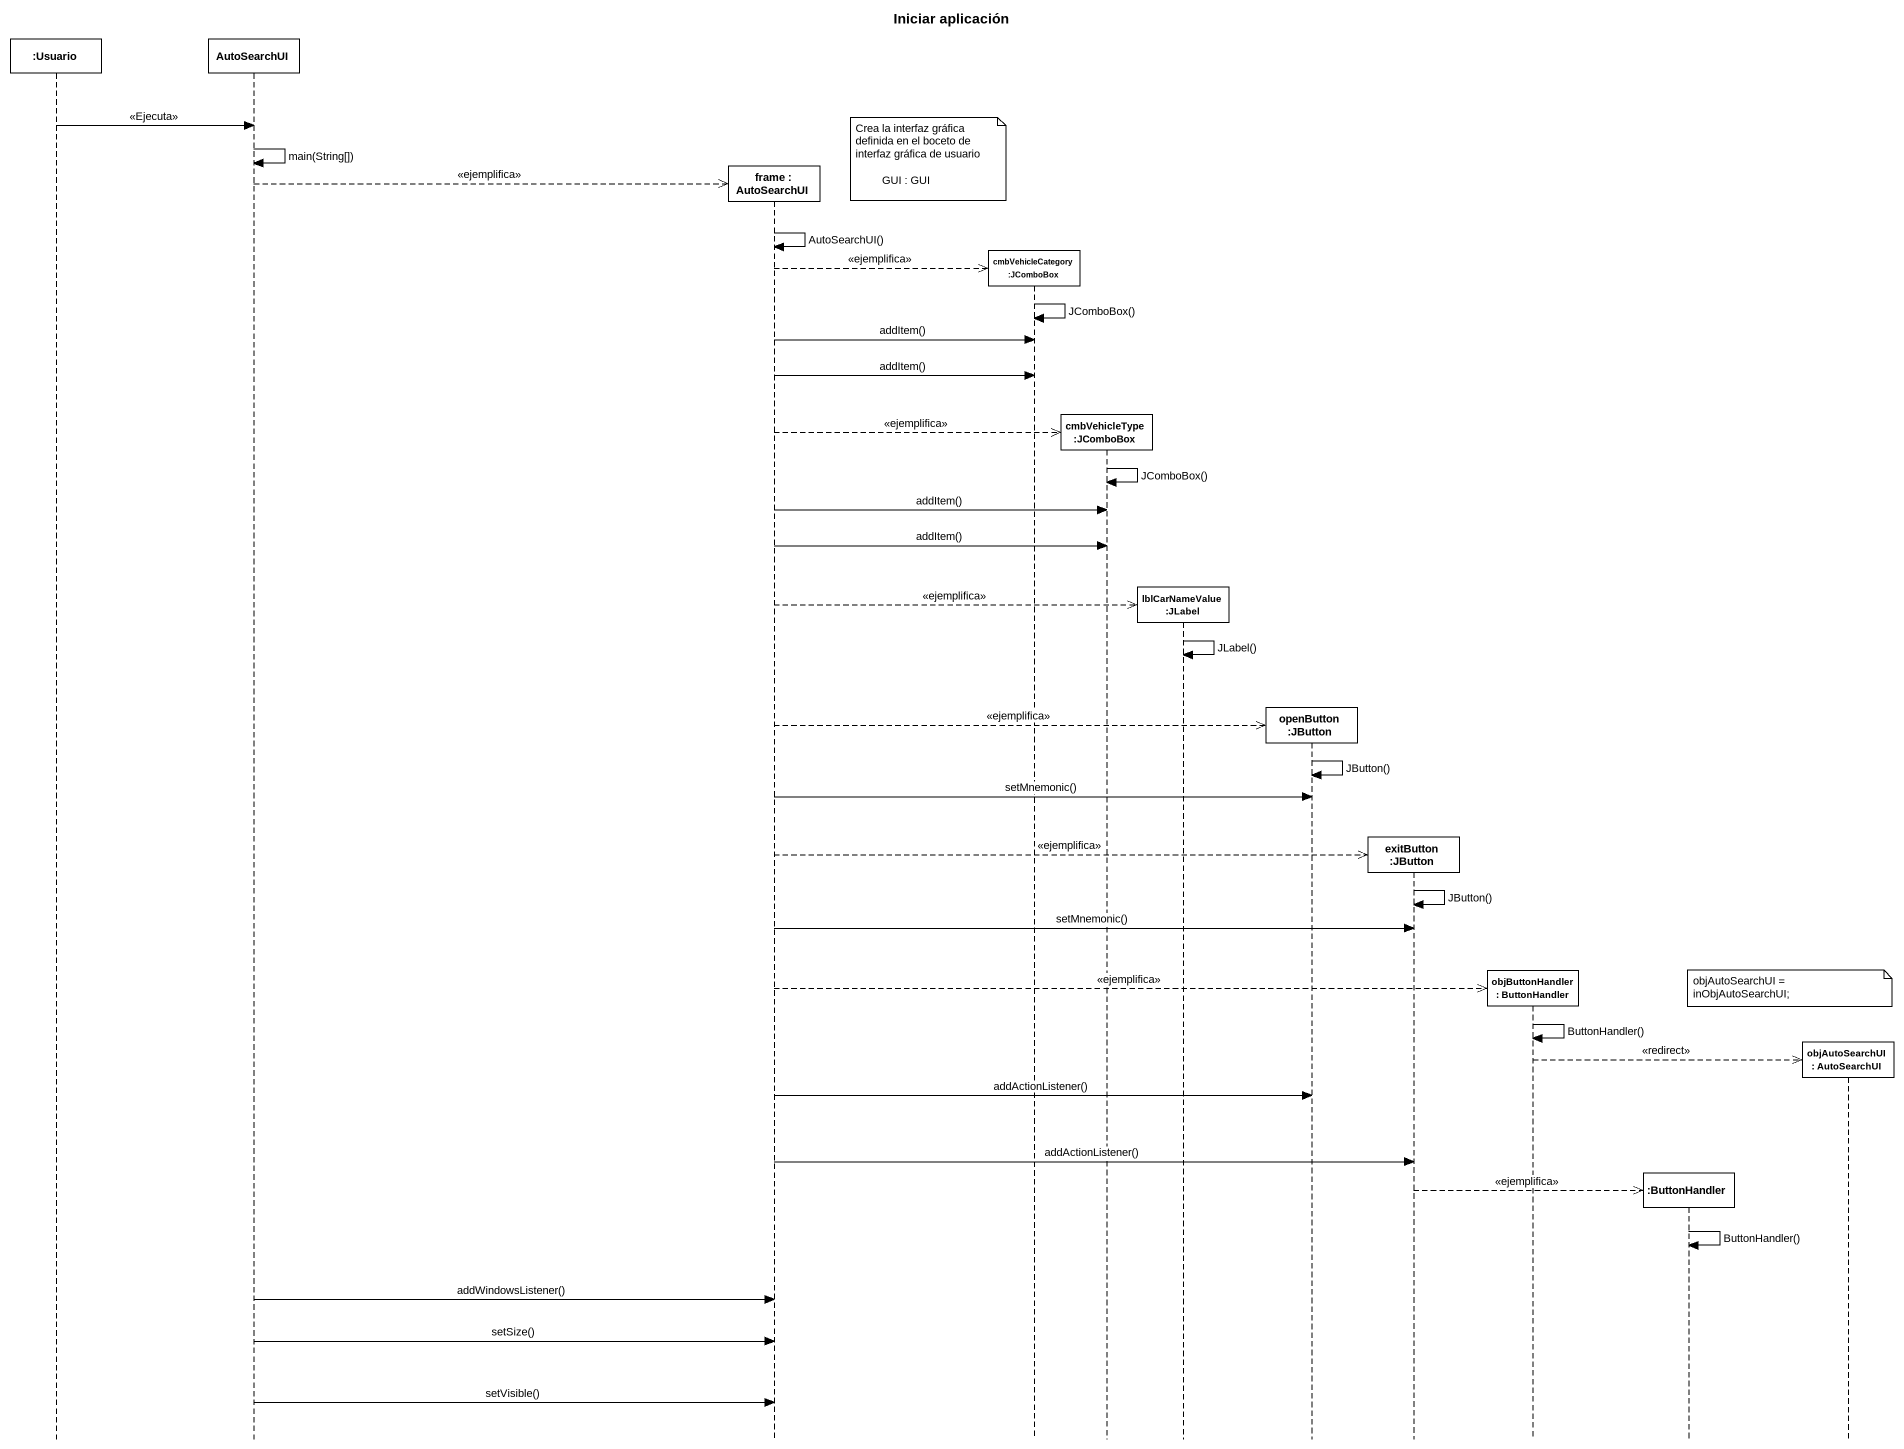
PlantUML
@startuml
title Iniciar aplicación
hide footbox
participant ":Usuario" as Usuario
participant AutoSearchUI
participant "frame : AutoSearchUI" as frame_
participant "cmbVehicleCategory :JComboBox" as cmbVehicleCategory_JComboBox
participant "cmbVehicleType :JComboBox" as cmbVehicleType_JComboBox
participant "lblCarNameValue :JLabel" as lblCarNameValue_JLabel
participant "openButton :JButton" as openButton_JButton
participant "exitButton :JButton" as exitButton_JButton
participant "objButtonHandler : ButtonHandler" as objButtonHandler
participant ":ButtonHandler" as ButtonHandler
participant "objAutoSearchUI : AutoSearchUI" as objAutoSearchUI

Usuario -> AutoSearchUI : <<Ejecuta>>
AutoSearchUI -> AutoSearchUI : main(String[])
note left of cmbVehicleCategory_JComboBox : Crea la interfaz gráfica definida en el boceto de interfaz gráfica de usuario
note left of cmbVehicleCategory_JComboBox : GUI : GUI
AutoSearchUI -->> frame_ ** : <<ejemplifica>>
frame_ -> frame_ : AutoSearchUI()
frame_ -->> cmbVehicleCategory_JComboBox ** : <<ejemplifica>>
cmbVehicleCategory_JComboBox -> cmbVehicleCategory_JComboBox : JComboBox()
frame_ -> cmbVehicleCategory_JComboBox : addItem()
frame_ -> cmbVehicleCategory_JComboBox : addItem()
frame_ -->> cmbVehicleType_JComboBox ** : <<ejemplifica>>
cmbVehicleType_JComboBox -> cmbVehicleType_JComboBox : JComboBox()
frame_ -> cmbVehicleType_JComboBox : addItem()
frame_ -> cmbVehicleType_JComboBox : addItem()
frame_ -->> lblCarNameValue_JLabel ** : <<ejemplifica>>
lblCarNameValue_JLabel -> lblCarNameValue_JLabel : JLabel()
frame_ -->> openButton_JButton ** : <<ejemplifica>>
openButton_JButton -> openButton_JButton : JButton()
frame_ -> openButton_JButton : setMnemonic()
frame_ -->> exitButton_JButton ** : <<ejemplifica>>
exitButton_JButton -> exitButton_JButton : JButton()
frame_ -> exitButton_JButton : setMnemonic()
note over objAutoSearchUI : objAutoSearchUI = inObjAutoSearchUI;
frame_ -->> objButtonHandler ** : <<ejemplifica>>
objButtonHandler -> objButtonHandler : ButtonHandler()
objButtonHandler -->> objAutoSearchUI ** : <<redirect>>
frame_ -> openButton_JButton : addActionListener()
frame_ -> exitButton_JButton : addActionListener()
exitButton_JButton -->> ButtonHandler ** : <<ejemplifica>>
ButtonHandler -> ButtonHandler : ButtonHandler()
AutoSearchUI -> frame_ : addWindowsListener()
AutoSearchUI -> frame_ : setSize()
AutoSearchUI -> frame_ : setVisible()
@enduml
